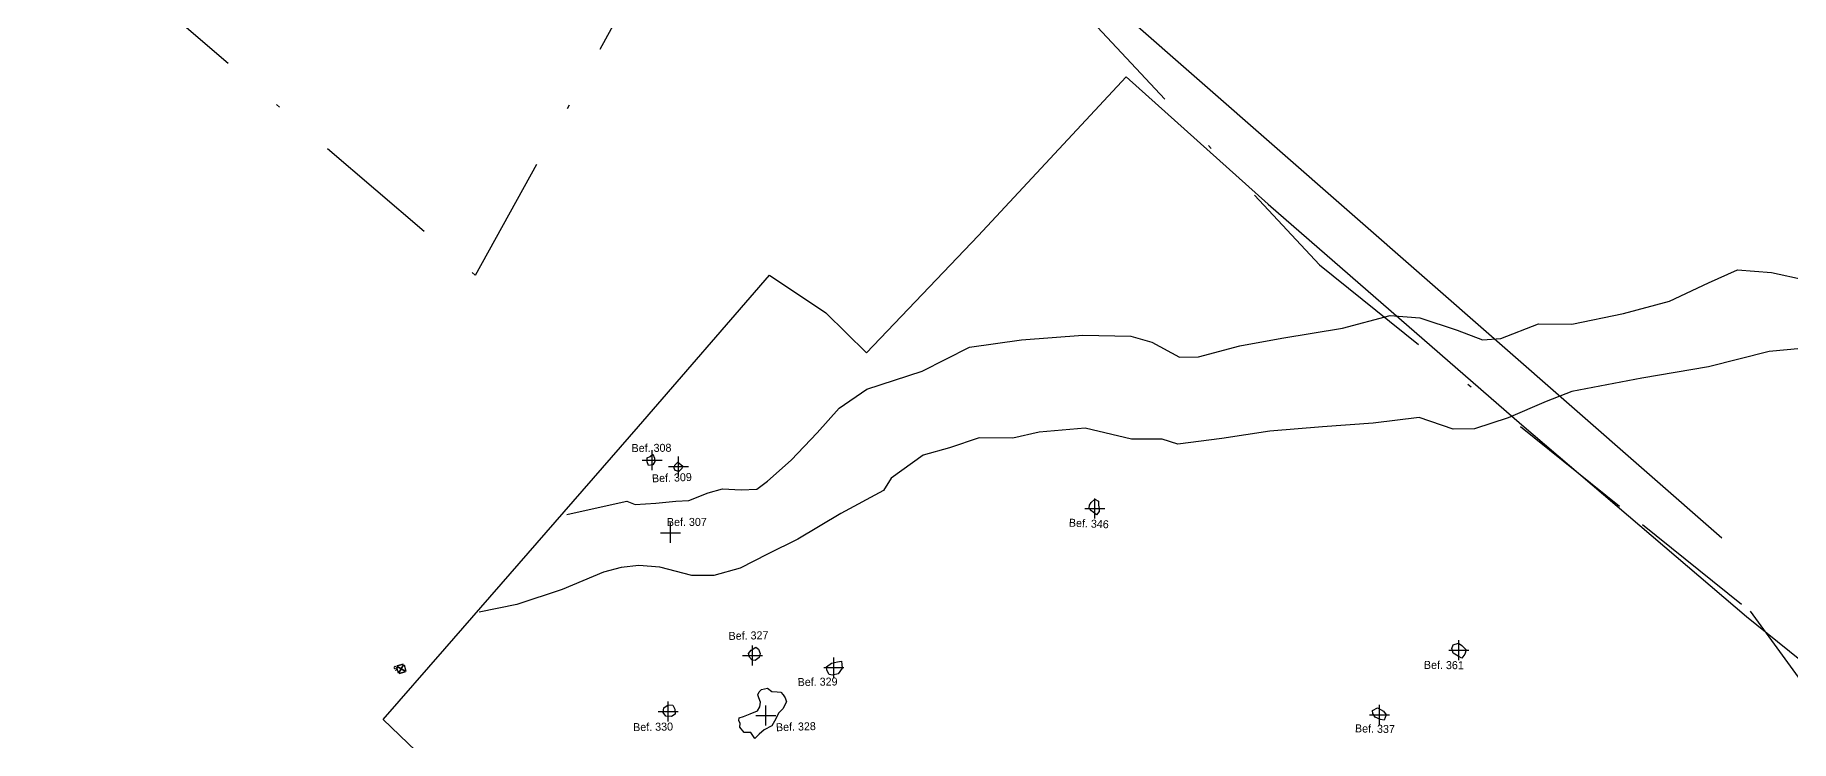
# Model space of a CAD drawing. Header units: millimetres. Extents: x -51 to 4462813, y 19 to 5794154.
# Drawn here: x 4462723.68 to 4462767.55, y 5794067.24 to 5794084.88 of the extents above; entities that cross this region are included whole.
import ezdxf

# ---------------------------------------------------------------- set-up
doc = ezdxf.new("R2010")
doc.units = ezdxf.units.MM
doc.header["$PDMODE"] = 2
doc.header["$PDSIZE"] = 0.25
doc.linetypes.add('STRICHPUNKT', pattern=[25.4, 12.7, -6.35, 0, -6.35])
doc.linetypes.add('STRICHPUNKTX2', pattern=[50.8, 25.4, -12.7, 0, -12.7])
for name, color, linetype in [('Bef.Nr.', 7, 'Continuous'), ('Befunde', 7, 'Continuous'), ('Befunde Pl.1', 7, 'Continuous'), ('CONTROL', 7, 'Continuous'), ('Gebäudehallen', 150, 'Continuous'), ('GGuk', 5, 'Continuous'), ('Grabungsgrenze', 102, 'STRICHPUNKTX2')]:
    doc.layers.add(name, color=color, linetype=linetype)
doc.styles.add('ROMANS', font='ROMANS.shx', dxfattribs={"width": 0.75})

# ---------------------------------------------------------------- blocks, each defined once
blk = doc.blocks.new('CONTROL')
for p, q in [((-0.1, 0.1, 0.1), (-0.1, 0.1, -0.1)), ((-0.1, -0.07999999999999999, -0.1), (-0.1, 0.08, -0.1)), ((-0.1, -0.07999999999999999, 0.1), (-0.1, 0.08, 0.1)), ((0.08, 0.1, 0.1), (-0.07999999999999999, 0.1, 0.1)), ((-0.07999999999999999, 0.1, -0.1), (0.08, 0.1, -0.1)), ((0.08, -0.08, 0.08), (-0.07999999999999999, 0.07999999999999999, -0.07999999999999996)), ((-0.07999999999999999, -0.07999999999999999, -0.07999999999999999), (0.08, 0.08, 0.07999999999999999)), ((-0.07999999999999999, 0.07999999999999999, 0.07999999999999999), (0.08, -0.08, -0.07999999999999999)), ((0.08, 0.08, -0.08), (-0.07999999999999999, -0.07999999999999999, 0.07999999999999996)), ((0.1, 0.1, -0.1), (0.1, 0.1, 0.1)), ((0.1, -0.08, -0.1), (0.1, 0.07999999999999999, -0.1)), ((0.1, -0.08, 0.1), (0.1, 0.07999999999999999, 0.1)), ((-0.1, -0.1, 0.1), (-0.1, -0.1, -0.1)), ((0.08, -0.1, 0.1), (-0.07999999999999999, -0.1, 0.1)), ((-0.07999999999999999, -0.1, -0.1), (0.08, -0.1, -0.1)), ((0.1, -0.1, -0.1), (0.1, -0.1, 0.1))]:
    blk.add_line(p, q)
at = {"style": 'ROMANS', "width": 0.75}
blk.add_attdef('NUMMER', (0.1, -0.1), '', height=0.1, dxfattribs=at)

msp = doc.modelspace()

# ---------------------------------------------------------------- linework, layer by layer
at = {"layer": 'Befunde'}
for points in [[(4462757.537608729, 5794077.864422487, 51.8661), (4462758.276973014, 5794077.812765286, 51.54204729101562), (4462759.213973014, 5794077.500765286, 51.48404729101562), (4462759.844973014, 5794077.260765286, 51.49704729101563), (4462760.303973014, 5794077.295765286, 51.47104729101562), (4462761.244973014, 5794077.656765287, 51.48904729101562), (4462762.077973014, 5794077.652765287, 51.49704729101563), (4462763.365973014, 5794077.918765287, 51.47004729101563), (4462764.519973014, 5794078.224765286, 51.48904729101562), (4462765.492973014, 5794078.681765286, 51.48504729101563), (4462766.221973014, 5794079.011765286, 51.50304729101563), (4462767.070973014, 5794078.940765286, 51.43404729101562), (4462767.909973014, 5794078.755765286, 51.44404729101562)], [(4462768.624973014, 5794077.114765286, 51.42604729101562), (4462767.005973014, 5794076.970765286, 51.36704729101562), (4462765.490973014, 5794076.584765286, 51.47104729101562), (4462763.831973014, 5794076.303765287, 51.46504729101562), (4462762.080973014, 5794075.971765286, 51.45304729101562), (4462761.438973014, 5794075.715765286, 51.48004729101562), (4462760.486802636, 5794075.306428222, 51.9346), (4462760.486802636, 5794075.306428222, 51.9346)]]:
    msp.add_polyline3d(points, dxfattribs=at)
at = {"layer": 'Befunde Pl.1'}
for points in [[(4462741.324330159, 5794073.509505335, 51.8895), (4462741.71812339, 5794073.528167346, 51.8892), (4462741.983239973, 5794073.730847212, 51.9235), (4462742.571286883, 5794074.254031262, 51.92), (4462743.225585707, 5794074.939064145, 51.9145), (4462743.771335655, 5794075.555822643, 51.8884), (4462744.466593174, 5794076.025620038, 51.874), (4462745.848535948, 5794076.476619568, 51.835), (4462747.027762958, 5794077.073261841, 51.8361), (4462748.327742671, 5794077.259596929, 51.817), (4462749.85762558, 5794077.372899013, 51.7875), (4462751.061518809, 5794077.35474423, 51.7766), (4462751.584176403, 5794077.205736011, 51.7958), (4462752.278218056, 5794076.823084574, 51.7911), (4462752.747783531, 5794076.833414885, 51.7947), (4462753.779757784, 5794077.107158914, 51.7896), (4462754.835100604, 5794077.297694109, 51.7482), (4462756.350864977, 5794077.549267689, 51.8497), (4462757.537608729, 5794077.864422487, 51.8661)], [(4462741.983239973, 5794073.730847212, 51.9235), (4462741.983239973, 5794073.730847212, 51.9235), (4462741.983239973, 5794073.730847212, 51.9235), (4462742.571286883, 5794074.254031262, 51.92), (4462743.225585707, 5794074.939064145, 51.9145), (4462743.771335655, 5794075.555822643, 51.8884), (4462744.466593174, 5794076.025620038, 51.874), (4462745.848535948, 5794076.476619568, 51.835), (4462747.027762958, 5794077.073261841, 51.8361), (4462748.327742671, 5794077.259596929, 51.817), (4462749.85762558, 5794077.372899013, 51.7875), (4462751.061518809, 5794077.35474423, 51.7766), (4462751.584176403, 5794077.205736011, 51.7958), (4462752.278218056, 5794076.823084574, 51.7911), (4462752.747783531, 5794076.833414885, 51.7947), (4462753.779757784, 5794077.107158914, 51.7896), (4462754.835100604, 5794077.297694109, 51.7482), (4462756.350864977, 5794077.549267689, 51.8497), (4462757.537608729, 5794077.864422487, 51.8661)], [(4462760.486802636, 5794075.306428222, 51.9346), (4462759.647542855, 5794075.034300625, 51.9039), (4462759.112659244, 5794075.02484268, 51.9151), (4462758.261284699, 5794075.320453546, 51.9033), (4462757.118385654, 5794075.180654506, 51.8768), (4462755.84718453, 5794075.084251629, 51.8704), (4462754.53646511, 5794074.976074448, 51.8949), (4462753.332314034, 5794074.796293929, 51.8673), (4462752.237058559, 5794074.653719968, 51.8833), (4462751.840119196, 5794074.777659154, 51.8689), (4462751.077722847, 5794074.77932254, 51.8446), (4462749.920195306, 5794075.05280598, 51.8347), (4462748.767447086, 5794074.949815278, 51.8241), (4462748.111062711, 5794074.79988476, 51.8338), (4462747.27028493, 5794074.814066987, 51.8763), (4462746.529392766, 5794074.558009924, 51.8794), (4462745.874342103, 5794074.379221978, 51.8574), (4462745.06906699, 5794073.80178152, 51.8651), (4462744.879302236, 5794073.491934722, 51.846), (4462743.81407077, 5794072.91604785, 51.8196), (4462742.742052367, 5794072.28108046, 51.8268), (4462741.982315272, 5794071.9020182, 51.8485), (4462741.296390866, 5794071.556528058, 51.8839), (4462740.637810087, 5794071.367250674, 51.8951), (4462740.086020145, 5794071.365472963, 51.8889), (4462739.673383579, 5794071.476456541, 51.8377), (4462739.291465825, 5794071.576143897, 51.8299)], [(4462760.486802636, 5794075.306428222, 51.9346), (4462759.647542855, 5794075.034300625, 51.9039), (4462759.112659244, 5794075.02484268, 51.9151), (4462758.261284699, 5794075.320453546, 51.9033), (4462757.118385654, 5794075.180654506, 51.8768), (4462755.84718453, 5794075.084251629, 51.8704), (4462754.53646511, 5794074.976074448, 51.8949), (4462753.332314034, 5794074.796293929, 51.8673), (4462752.237058559, 5794074.653719968, 51.8833), (4462751.840119196, 5794074.777659154, 51.8689), (4462751.077722847, 5794074.77932254, 51.8446), (4462749.920195306, 5794075.05280598, 51.8347), (4462748.767447086, 5794074.949815278, 51.8241), (4462748.111062711, 5794074.79988476, 51.8338), (4462747.27028493, 5794074.814066987, 51.8763), (4462746.529392766, 5794074.558009924, 51.8794), (4462745.874342103, 5794074.379221978, 51.8574), (4462745.06906699, 5794073.80178152, 51.8651), (4462744.879302236, 5794073.491934722, 51.846), (4462743.81407077, 5794072.91604785, 51.8196), (4462742.742052367, 5794072.28108046, 51.8268), (4462741.982315272, 5794071.9020182, 51.8485), (4462741.296390866, 5794071.556528058, 51.8839), (4462740.637810087, 5794071.367250674, 51.8951), (4462740.086020145, 5794071.365472963, 51.8889), (4462739.291465825, 5794071.576143897, 51.8299), (4462739.291465825, 5794071.576143897, 51.8299)], [(4462736.970296033, 5794072.890550062, 51.9038), (4462737.750340151, 5794073.07235233, 51.894), (4462738.46608447, 5794073.226192731, 51.9148), (4462738.67049307, 5794073.147107817, 51.8972), (4462739.189529073, 5794073.181227134, 51.869), (4462739.687656865, 5794073.23026512, 51.8627), (4462740.014110208, 5794073.245160262, 51.8524), (4462740.496033031, 5794073.43988438, 51.9205), (4462740.857922424, 5794073.533916909, 51.9329), (4462741.324330159, 5794073.509505335, 51.8895), (4462741.71812339, 5794073.528167346, 51.8892)], [(4462736.970296033, 5794072.890550062, 51.9038), (4462737.750340151, 5794073.07235233, 51.894), (4462738.46608447, 5794073.226192731, 51.9148), (4462738.67049307, 5794073.147107817, 51.8972), (4462739.189529073, 5794073.181227134, 51.869), (4462739.687656865, 5794073.23026512, 51.8627), (4462740.014110208, 5794073.245160262, 51.8524), (4462740.496033031, 5794073.43988438, 51.9205), (4462740.857922424, 5794073.533916909, 51.9329), (4462741.324330159, 5794073.509505335, 51.8895), (4462741.71812339, 5794073.528167346, 51.8892)], [(4462739.291465825, 5794071.576143897, 51.8299), (4462739.291465825, 5794071.576143897, 51.8299), (4462739.291465825, 5794071.576143897, 51.8299), (4462738.769153908, 5794071.622075053, 51.8736), (4462738.328383665, 5794071.5665354, 51.8855), (4462737.885879416, 5794071.449482552, 51.8956), (4462736.84736943, 5794071.020056365, 52.0073), (4462735.718437493, 5794070.642496647, 52.1104), (4462734.775088128, 5794070.454980684, 52.1498)]]:
    msp.add_polyline3d(points, dxfattribs=at)
for points in [[(4462739.113256352, 5794074.401926803, 51.9129), (4462739.155310602, 5794074.301172448, 51.9165), (4462739.169721603, 5794074.22033469, 51.9047), (4462739.119689627, 5794074.139765893, 51.8962), (4462739.004221052, 5794074.11708951, 51.8942), (4462738.972153911, 5794074.212226246, 51.8921), (4462738.975085196, 5794074.307262069, 51.8958), (4462739.047238972, 5794074.343714815, 51.9166)], [(4462739.742512852, 5794074.201130621, 51.9215), (4462739.858298686, 5794074.114739183, 51.9208), (4462739.836079385, 5794074.043286033, 51.8689), (4462739.767101349, 5794073.971118239, 51.8973), (4462739.673772666, 5794073.99294888, 51.8942), (4462739.651635039, 5794074.056249555, 51.9052), (4462739.663754015, 5794074.130918829, 51.9186)], [(4462750.15688226, 5794073.275148749, 51.8736), (4462750.253881785, 5794073.22907672, 51.8707), (4462750.255087409, 5794073.129931642, 51.8571), (4462750.269498722, 5794073.041769268, 51.8597), (4462750.26639722, 5794072.968561204, 51.8713), (4462750.198431371, 5794072.883857641, 51.8746), (4462750.079734181, 5794072.984985565, 51.8795), (4462750.015030488, 5794073.04853155, 51.8576), (4462750.028945861, 5794073.129949376, 51.8572), (4462750.068594251, 5794073.196949788, 51.8729)], [(4462759.245299468, 5794069.673999885, 52.0103), (4462759.330928107, 5794069.619473688, 52.0322), (4462759.434430112, 5794069.514802274, 52.0366), (4462759.409262145, 5794069.404121004, 52.0472), (4462759.329763349, 5794069.301431028, 52.0409), (4462759.241289723, 5794069.350902916, 52.0416), (4462759.112897459, 5794069.42842373, 52.0302), (4462759.081479188, 5794069.547040222, 52.0364), (4462759.116311522, 5794069.63262707, 52.0239)], [(4462741.689265144, 5794069.578307196, 51.9739), (4462741.757973935, 5794069.5282597, 51.9964), (4462741.801063259, 5794069.42260957, 52.0219), (4462741.77591956, 5794069.319155982, 52.0292), (4462741.670434735, 5794069.241238901, 52.0221), (4462741.593691476, 5794069.257061739, 52.0022), (4462741.530747157, 5794069.331163984, 51.9799), (4462741.503592383, 5794069.422388094, 51.9748), (4462741.569818981, 5794069.505000005, 51.9885)], [(4462743.833008687, 5794069.228894278, 52.063), (4462743.842024351, 5794069.144109328, 52.0831), (4462743.842512734, 5794069.05633683, 52.0851), (4462743.750533024, 5794068.914580796, 52.0904), (4462743.604903582, 5794068.881471192, 52.0947), (4462743.521833759, 5794068.89620565, 52.0977), (4462743.45944767, 5794069.006350763, 52.0847), (4462743.451852044, 5794069.087162869, 52.0898), (4462743.582193488, 5794069.180564407, 52.0797), (4462743.727551181, 5794069.215152577, 52.0749)], [(4462741.831524944, 5794068.518873382, 52.094), (4462741.981798842, 5794068.555636616, 52.0972), (4462742.088209271, 5794068.473264107, 52.0915), (4462742.220620747, 5794068.462891009, 52.0967), (4462742.310194409, 5794068.454241787, 52.0959), (4462742.371239251, 5794068.389664875, 52.1076), (4462742.425706826, 5794068.31196891, 52.1243), (4462742.45205634, 5794068.214969719, 52.1169), (4462742.361439381, 5794068.035697782, 52.1183), (4462742.259598364, 5794067.927136246, 52.1266), (4462742.190205589, 5794067.783370143, 52.1142), (4462742.08594789, 5794067.614360283, 52.1359), (4462741.896627627, 5794067.511884102, 52.1533), (4462741.769836585, 5794067.401225835, 52.1565), (4462741.660747143, 5794067.298873192, 52.1472), (4462741.562745537, 5794067.4412533, 52.141), (4462741.395129636, 5794067.448064311, 52.1436), (4462741.292594641, 5794067.575367669, 52.146), (4462741.300726328, 5794067.667389219, 52.1389), (4462741.266506864, 5794067.746195997, 52.1349), (4462741.276717614, 5794067.811302913, 52.1564), (4462741.380650616, 5794067.845703654, 52.1394), (4462741.55033602, 5794067.908847252, 52.1253), (4462741.734533625, 5794067.983923828, 52.0958), (4462741.790637463, 5794068.083673411, 52.0951), (4462741.802089572, 5794068.205319863, 52.0932), (4462741.766020549, 5794068.307695035, 52.1046), (4462741.735922785, 5794068.386927947, 52.0987), (4462741.770179367, 5794068.463393475, 52.0905)], [(4462739.391431311, 5794068.063767422, 52.0114), (4462739.497960891, 5794068.133902568, 52.0139), (4462739.618433092, 5794068.125453982, 52.0219), (4462739.66702682, 5794068.027389465, 52.025), (4462739.67576983, 5794067.900959999, 52.0117), (4462739.585292309, 5794067.846449558, 52.0371), (4462739.444563698, 5794067.856261182, 52.0417), (4462739.372085128, 5794067.94558703, 52.0378)], [(4462757.097327609, 5794067.993606564, 52.0292), (4462757.221580911, 5794068.0654504, 52.0444), (4462757.373736053, 5794067.97517907, 52.0471), (4462757.440132461, 5794067.884207828, 52.0356), (4462757.390505283, 5794067.755254257, 52.0534), (4462757.294618572, 5794067.766016634, 52.0556), (4462757.164151871, 5794067.82567977, 52.0485), (4462757.106867105, 5794067.918961416, 52.0324)]]:
    msp.add_polyline3d(points, close=True, dxfattribs=at)
for p in [(4462739.100041654, 5794074.248987168, 51.9218), (4462739.75699883, 5794074.090703602, 51.9076), (4462750.159489995, 5794073.04719698, 51.8781), (4462739.55655198, 5794072.4392896, 51.8847), (4462759.254612415, 5794069.500568663, 52.0426), (4462741.609150222, 5794069.367883042, 51.9864), (4462743.637073231, 5794069.073983669, 52.0989), (4462739.498967144, 5794067.971260639, 52.0456), (4462741.942859166, 5794067.872303586, 52.1408), (4462757.271575964, 5794067.889439195, 52.0562)]:
    msp.add_point(p, dxfattribs=at)
at = {"layer": 'Gebäudehallen'}
msp.add_polyline3d([(4462765.823438721, 5794072.305758204, 52.7632), (4462750.898061073, 5794085.371595781, 52.7054), (4462751.226592117, 5794085.714359392, 52.7291), (4462755.593608687, 5794087.264263673, 52.6731), (4462759.793537516, 5794092.019218993, 52.7299), (4462760.510450657, 5794096.395268486, 52.693), (4462730.019999318, 5794123.229877645, 52.6778), (4462756.234361377, 5794153.339187876, 52.6806)], dxfattribs=at)
msp.add_polyline3d([(4462765.823438721, 5794072.305758204, 52.7632), (4462750.898061073, 5794085.371595781, 52.7054), (4462751.226592117, 5794085.714359392, 52.7291), (4462755.593608687, 5794087.264263673, 52.6731), (4462759.793537516, 5794092.019218993, 52.7299), (4462760.510450657, 5794096.395268486, 52.693), (4462730.019999318, 5794123.229877645, 52.6778), (4462756.234361377, 5794153.339187876, 52.6806)], dxfattribs=at)
at = {"layer": 'GGuk'}
msp.add_polyline3d([(4462732.375119656, 5794067.76951787, 52.2341), (4462733.916575453, 5794069.53783416, 52.208), (4462738.754522878, 5794075.095325444, 51.9788), (4462742.032958051, 5794078.87352572, 51.966), (4462743.437767557, 5794077.93729036, 51.9095), (4462744.455363575, 5794076.936915114, 51.9032), (4462747.243710965, 5794079.859717386, 51.8771), (4462750.943610959, 5794083.837944617, 51.8759), (4462754.491131959, 5794080.646995055, 51.8129), (4462760.82727837, 5794075.132167285, 51.9759), (4462766.446914198, 5794070.342887157, 52.0747), (4462772.504813449, 5794065.452629157, 52.2717), (4462777.538036071, 5794060.990965961, 52.1781), (4462770.206306376, 5794052.748158068, 52.2273), (4462760.970243763, 5794042.561457109, 52.4179), (4462756.875932781, 5794045.257737805, 52.5085), (4462749.691240951, 5794051.576980025, 52.3746), (4462741.154589945, 5794059.482900762, 52.2593), (4462734.632750979, 5794065.599858723, 52.1326)], close=True, dxfattribs=at)
at = {"layer": 'Grabungsgrenze', "linetype": 'STRICHPUNKT', "ltscale": 0.25, "extrusion": (0.005225786931925404, 0.01592855996885687, 0.99985947619066), "elevation": 115666.1395318162}
msp.add_lwpolyline([(-2434247.530232921, -6895606.0785405), (-2434207.542706097, -6895624.437306608), (-2434196.756586841, -6895628.773541961), (-2434187.945192683, -6895632.457409031), (-2434175.751821678, -6895637.447434158), (-2434172.079705772, -6895628.439071706), (-2434166.657151827, -6895615.136569125), (-2434159.389753434, -6895597.308332333), (-2434155.444996382, -6895587.631916328), (-2434151.631965572, -6895571.174017353), (-2434179.972000374, -6895559.445580714), (-2434181.868468462, -6895569.509578764), (-2434184.04907192, -6895577.443742826), (-2434188.05734057, -6895576.564276198), (-2434189.664223279, -6895576.211327697), (-2434193.874879119, -6895574.381561054), (-2434192.187789483, -6895570.530456458), (-2434199.926229467, -6895566.270976847), (-2434209.621348705, -6895562.616431964), (-2434212.853055117, -6895561.398250338), (-2434223.517012135, -6895553.698790537), (-2434226.672809318, -6895556.895610892), (-2434233.542612047, -6895574.268094346), (-2434238.603793207, -6895585.91481626)], close=True, dxfattribs=at)

# ---------------------------------------------------------------- block references
at = {"layer": 'CONTROL'}
ref = msp.add_blockref('CONTROL', (4462732.827814737, 5794069.035211566, 52.8112), dxfattribs=dict(at, rotation=194.2283887535801))
ref.add_attrib('NUMMER', '5', (4462732.706303598, 5794069.107565165, 52.8112), dxfattribs={"layer": '0', "color": 0, "height": 0.1, "rotation": 194.2283887226186, "style": 'ROMANS', "width": 0.75})

# ---------------------------------------------------------------- texts
at = {"layer": 'Bef.Nr.', "char_height": 0.2, "attachment_point": 1}
for s, width, insert, rotation in [('Bef. 308', 38.81295993733981, (4462738.583410121, 5794074.654879733, 54.4653), 0.4583884358523711), ('Bef. 309', 67.28387202397676, (4462739.089567335, 5794073.895253069, 54.4653), 2.216571698102828), ('Bef. 307', 2.478520048656247, (4462739.466628287, 5794072.805140748, 54.4653), 0.3190924537920425), ('Bef. 346', 34.13484215409221, (4462749.517145311, 5794072.791275924, 54.4653), 357.455067696446), ('Bef. 327', 39.40348481915984, (4462741.005697921, 5794069.959487434, 54.4653), 1.10453888223068), ('Bef. 361', 1.517700755691749, (4462758.383950173, 5794069.235161913, 54.4653), 359.4734653860408), ('Bef. 329', 1.628880576659185, (4462742.732660824, 5794068.805213416, 54.4653), 0.9041285062406786), ('Bef. 330', 55.08164795757614, (4462738.622123982, 5794067.678312746, 54.4653), 0.9910229289617531), ('Bef. 328', 49.24221099941481, (4462742.188920248, 5794067.676097003, 54.4653), 1.751334064064963), ('Bef. 337', 26.07737148101114, (4462756.662748419, 5794067.649977004, 54.4653), 358.82047509521186)]:
    msp.add_mtext_dynamic_manual_height_columns(s, width=width, gutter_width=12.5, heights=[0], dxfattribs=dict(at, insert=insert, rotation=rotation))

doc.saveas('drawing.dxf')
